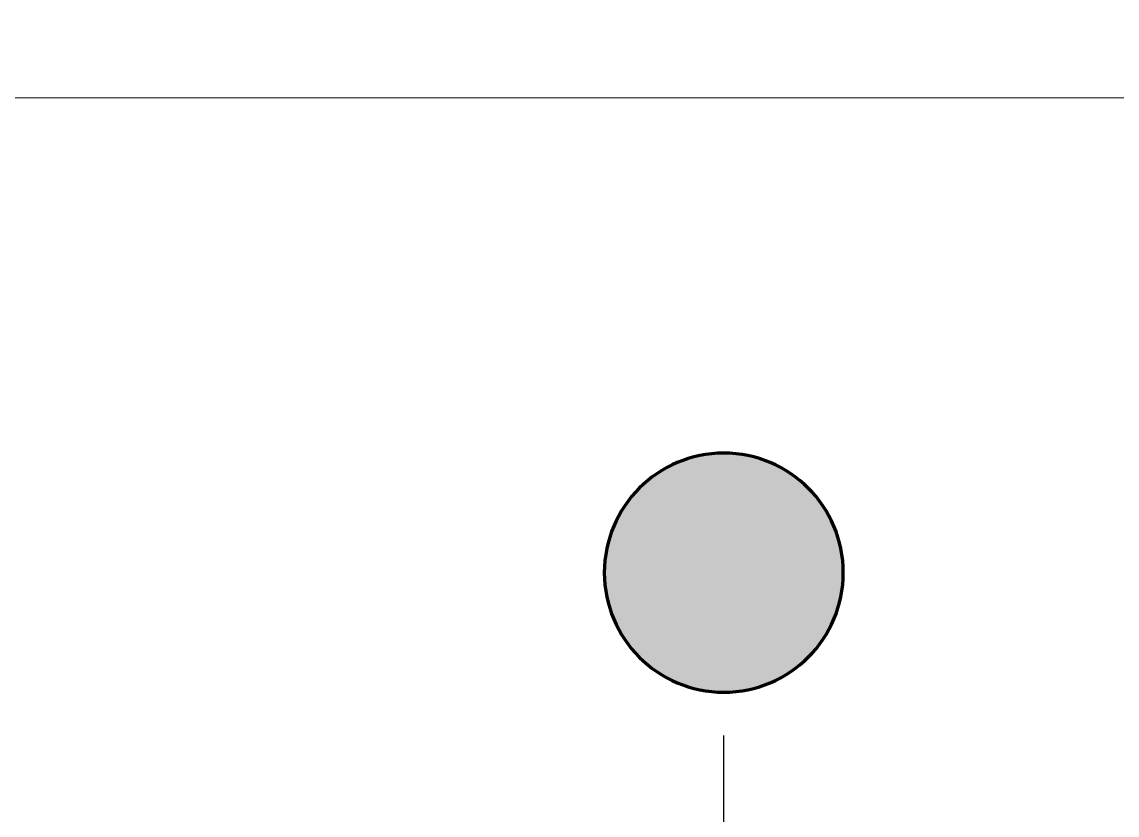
# Model space of a CAD drawing. Header units: inches. Extents: x 3.6 to 56.9, y 3.5 to 76.6.
# Drawn here: x 27.45 to 33.85, y 56.38 to 61.01 of the extents above; entities that cross this region are included whole.
import ezdxf

# ---------------------------------------------------------------- set-up
doc = ezdxf.new("R2010")
doc.units = ezdxf.units.IN
doc.header["$MEASUREMENT"] = 0
for name, color, linetype in [('board', 7, 'Continuous'), ('copper', 7, 'Continuous'), ('mask', 7, 'Continuous'), ('silk', 7, 'Continuous')]:
    doc.layers.add(name, color=color, linetype=linetype)

msp = doc.modelspace()

# ---------------------------------------------------------------- hatches: boundary and pattern name
at = {"layer": 'mask', "true_color": 0xffffff}
h = msp.add_hatch(color=7, dxfattribs=at)
edge = h.paths.add_edge_path()
edge.add_spline(control_points=[(31.5536, 58.4928), (31.9394, 58.4928), (32.2521, 58.1801), (32.2521, 57.7943), (32.2521, 57.4085), (31.9394, 57.0958), (31.5536, 57.0958), (31.1678, 57.0958), (30.8551, 57.4085), (30.8551, 57.7943), (30.8551, 58.1801), (31.1678, 58.4928), (31.5536, 58.4928)], knot_values=[0, 0, 0, 0, 1, 1, 1, 2, 2, 2, 3, 3, 3, 4, 4, 4, 4], degree=3, periodic=1)

# ---------------------------------------------------------------- linework, layer by layer
at = {"layer": 'board', "color": 7, "lineweight": 20, "true_color": 0xffffff}
msp.add_lwpolyline([(3.6364, 60.5691), (56.8332, 60.5691), (56.8332, 3.7723), (3.6364, 3.7723), (3.6364, 60.5691)], dxfattribs=at)
msp.add_open_spline([(56.8521, 12.1646), (56.8521, 12.1646), (55.3337, 10.6434), (55.3337, 10.6434), (55.3337, 10.6434), (43.9474, 10.6434), (43.9474, 10.6434), (43.9474, 10.6434), (41.4173, 8.1094), (41.4173, 8.1094), (41.4173, 8.1094), (8.7761, 8.1094), (8.7761, 8.1094), (8.7761, 8.1094), (6.246, 10.6434), (6.246, 10.6434), (6.246, 10.6434), (4.7111, 10.6434), (4.7111, 10.6434), (4.2186, 10.5873), (3.7727, 10.9401), (3.7148, 11.4312), (3.7074, 11.4979), (3.7074, 11.5709), (3.7148, 11.6404), (3.7148, 11.6404), (3.7148, 75.5088), (3.7148, 75.5088), (3.6569, 76.0016), (4.0097, 76.4482), (4.5011, 76.5061), (4.5706, 76.5142), (4.6408, 76.5142), (4.7114, 76.5061), (4.7114, 76.5061), (55.8558, 76.5061), (55.8558, 76.5061), (56.3487, 76.5636), (56.7949, 76.2104), (56.8521, 75.7176), (56.8602, 75.6481), (56.8602, 75.5779), (56.8521, 75.5088), (56.8521, 75.5088), (56.8521, 12.1646), (56.8521, 12.1646)], degree=3, knots=[0, 0, 0, 0, 1, 1, 1, 2, 2, 2, 3, 3, 3, 4, 4, 4, 5, 5, 5, 6, 6, 6, 7, 7, 7, 8, 8, 8, 9, 9, 9, 10, 10, 10, 11, 11, 11, 12, 12, 12, 13, 13, 13, 14, 14, 14, 15, 15, 15, 15], dxfattribs=at)
at = {"layer": 'copper', "color": 7, "lineweight": 50, "true_color": 0xffffff}
msp.add_open_spline([(31.5536, 58.4928), (31.9394, 58.4928), (32.2521, 58.1801), (32.2521, 57.7943), (32.2521, 57.4085), (31.9394, 57.0958), (31.5536, 57.0958), (31.1679, 57.0958), (30.8551, 57.4085), (30.8551, 57.7943), (30.8551, 58.1801), (31.1679, 58.4928), (31.5536, 58.4928)], degree=3, knots=[0, 0, 0, 0, 1, 1, 1, 2, 2, 2, 3, 3, 3, 4, 4, 4, 4], dxfattribs=at)
at = {"layer": 'mask', "lineweight": 0}
msp.add_open_spline([(31.5536, 58.4928), (31.9394, 58.4928), (32.2521, 58.1801), (32.2521, 57.7943), (32.2521, 57.4085), (31.9394, 57.0958), (31.5536, 57.0958), (31.1678, 57.0958), (30.8551, 57.4085), (30.8551, 57.7943), (30.8551, 58.1801), (31.1678, 58.4928), (31.5536, 58.4928)], degree=3, knots=[0, 0, 0, 0, 1, 1, 1, 2, 2, 2, 3, 3, 3, 4, 4, 4, 4], dxfattribs=at)
at = {"layer": 'mask', "color": 7, "lineweight": 80, "true_color": 0xffffff}
msp.add_open_spline([(31.5536, 58.4928), (31.9394, 58.4928), (32.2521, 58.1801), (32.2521, 57.7943), (32.2521, 57.4085), (31.9394, 57.0958), (31.5536, 57.0958), (31.1679, 57.0958), (30.8551, 57.4085), (30.8551, 57.7943), (30.8551, 58.1801), (31.1679, 58.4928), (31.5536, 58.4928)], degree=3, knots=[0, 0, 0, 0, 1, 1, 1, 2, 2, 2, 3, 3, 3, 4, 4, 4, 4], dxfattribs=at)
at = {"layer": 'silk', "color": 7, "lineweight": 20, "true_color": 0xffffff}
msp.add_lwpolyline([(3.6364, 60.5691), (56.8332, 60.5691), (56.8332, 3.7723), (3.6364, 3.7723), (3.6364, 60.5691)], dxfattribs=at)
at = {"layer": 'silk', "color": 7, "lineweight": 25, "true_color": 0xffffff}
msp.add_lwpolyline([(31.5536, 55.4956), (31.5536, 56.8418)], dxfattribs=at)
at = {"layer": 'silk', "lineweight": 0}
msp.add_open_spline([(31.5536, 58.4928), (31.9394, 58.4928), (32.2521, 58.1801), (32.2521, 57.7943), (32.2521, 57.4085), (31.9394, 57.0958), (31.5536, 57.0958), (31.1678, 57.0958), (30.8551, 57.4085), (30.8551, 57.7943), (30.8551, 58.1801), (31.1678, 58.4928), (31.5536, 58.4928)], degree=3, knots=[0, 0, 0, 0, 1, 1, 1, 2, 2, 2, 3, 3, 3, 4, 4, 4, 4], dxfattribs=at)
at = {"layer": 'silk', "color": 18, "lineweight": 80, "true_color": 0x000000}
msp.add_open_spline([(31.5536, 58.4928), (31.9394, 58.4928), (32.2521, 58.1801), (32.2521, 57.7943), (32.2521, 57.4085), (31.9394, 57.0958), (31.5536, 57.0958), (31.1679, 57.0958), (30.8551, 57.4085), (30.8551, 57.7943), (30.8551, 58.1801), (31.1679, 58.4928), (31.5536, 58.4928)], degree=3, knots=[0, 0, 0, 0, 1, 1, 1, 2, 2, 2, 3, 3, 3, 4, 4, 4, 4], dxfattribs=at)

doc.saveas('drawing.dxf')
